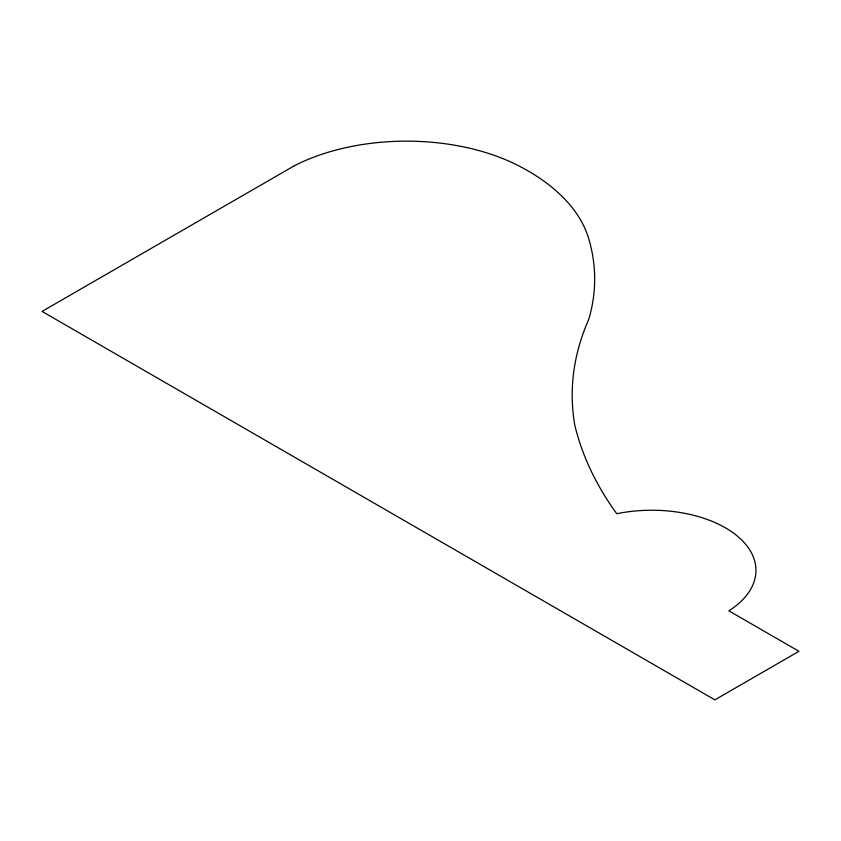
<?xml version="1.0" encoding="UTF-8"?>
<svg xmlns="http://www.w3.org/2000/svg" width="841" height="841" viewBox="0 0 841 841"><rect width="100%" height="100%" fill="white"/><g stroke="black" fill="none" stroke-linecap="round" stroke-linejoin="round"><path stroke-width="1.26" d="M294.35 165.761L42.05 311.422L714.85 699.859L798.95 651.302L728.863 610.839A104.189 60.153 0 0 0 738.461 537.01A104.189 60.153 0 0 0 616.737 513.735A617.494 356.51 0 0 1 574.687 424.716A528.989 305.409 0 0 1 588.7 319.517A414.14 239.107 0 0 0 588.7 238.592A218.187 125.971 0 0 0 518.613 165.761A168.778 97.451 0 0 0 294.35 165.761"/></g></svg>
